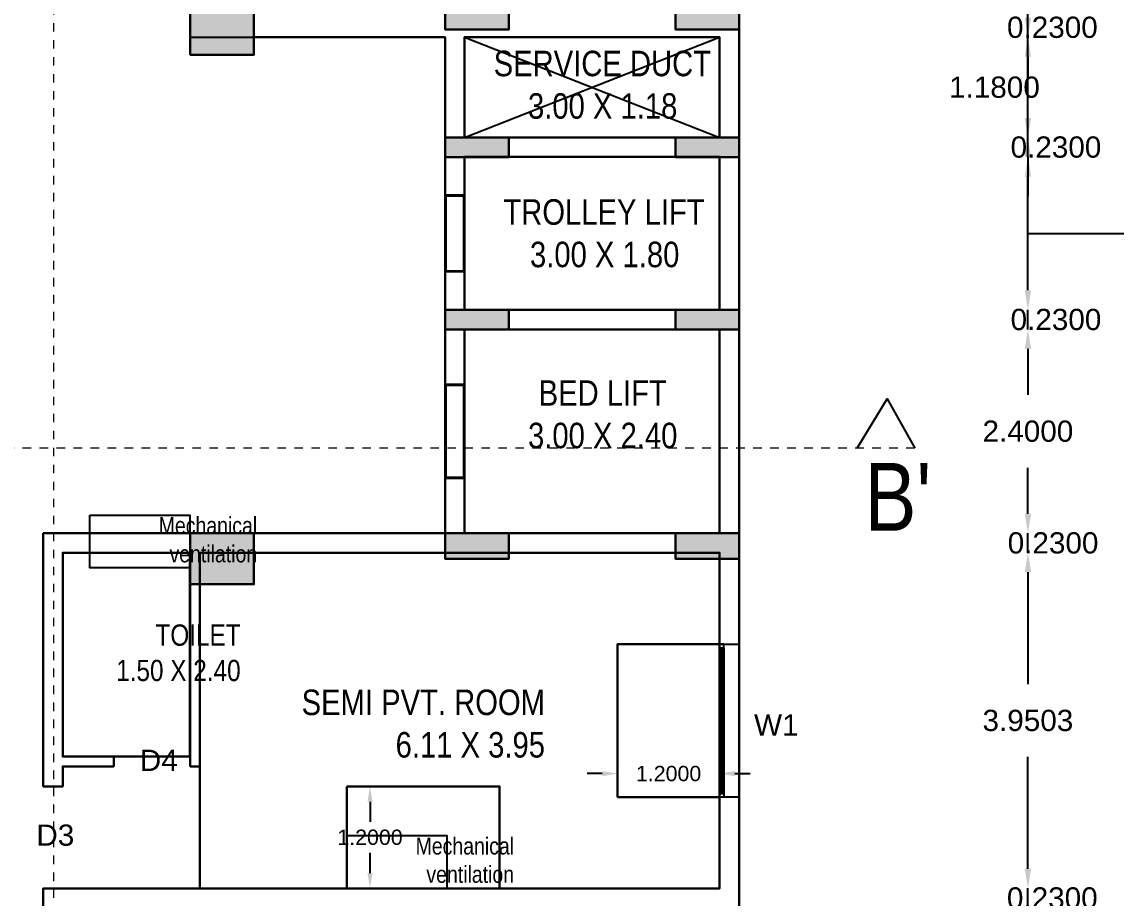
# Model space of a CAD drawing. Header units: metres. Extents: x -38 to 401, y 28 to 287.
# Drawn here: x 223.54 to 236.42, y 40.93 to 51.24 of the extents above; entities that cross this region are included whole.
import ezdxf

# ---------------------------------------------------------------- set-up
doc = ezdxf.new("R2010")
doc.units = ezdxf.units.M
doc.linetypes.add('CENTER', pattern=[2, 1.25, -0.25, 0.25, -0.25])
for name, color, linetype, lineweight in [('BLK_1_FLR_6_BLT_UP_AREA', 4, 'Continuous', 30), ('BLK_1_FLR_6_LIFT_1', 4, 'Continuous', 30), ('BLK_1_FLR_6_LIFT_2', 4, 'Continuous', 30), ('BLK_1_FLR_6_REGULAR_ROOM_12', 4, 'Continuous', 30), ('BLK_1_FLR_6_ROOM_12_LIGHT_VENTILATION_1', 7, 'Continuous', 30), ('BLK_1_FLR_6_ROOM_12_LIGHT_VENTILATION_2', 7, 'Continuous', 30), ('BLK_1_FLR_6_WC_BATH', 4, 'Continuous', 30), ('BLK_1_LVL_6_BLDG_FOOT_PRINT', 4, 'Continuous', 30), ('UCOLUMN', 6, 'Continuous', 30)]:
    doc.layers.add(name, color=color, linetype=linetype, lineweight=lineweight)
for name, color, linetype in [('BLK_1_FLR_6_BLT_UP_AREA_DEDUCT', 1, 'Continuous'), ('BLK_1_FLR_6_CARPET_AREA', 10, 'Continuous'), ('UBEAM', 1, 'Continuous'), ('UHATCH', 8, 'Continuous')]:
    doc.layers.add(name, color=color, linetype=linetype)
doc.styles.get("Standard").update_dxf_attribs({"font": 'arial.ttf'})
doc.dimstyles.get("Standard").update_dxf_attribs({"dimtxt": 0.18, "dimasz": 0.18, "dimexe": 0.18, "dimexo": 0.0625, "dimgap": 0.09, "dimtad": 0, "dimtih": 1, "dimtoh": 1, "dimdec": 4, "dimzin": 0, "dimdsep": 46, "dimtxsty": 'Standard', "dimcen": 0.09, "dimadec": 0, "dimazin": 0, "dimtfac": 1, "dimtdec": 4, "dimtofl": 0, "dimtmove": 0, "dimatfit": 3, "dimfxl": 0, "dimtolj": 1, "dimtzin": 0, "dimarcsym": 0})
doc.dimstyles.new('STANDARD$0', dxfattribs={"dimtxt": 7, "dimasz": 3, "dimexe": 3, "dimexo": 1, "dimgap": 1.5, "dimtad": 1, "dimdec": 1, "dimzin": 1, "dimdsep": 46, "dimlunit": 4, "dimtxsty": 'Standard', "dimblk": 'OBLIQUE', "dimcen": 0.09375, "dimdle": 1, "dimclrd": 8, "dimclre": 8, "dimclrt": 7, "dimadec": 1, "dimazin": 0, "dimtfac": 1, "dimtdec": 1, "dimtix": 1, "dimtmove": 2, "dimatfit": 3, "dimldrblk": 'ARCHTICK', "dimfxl": 0, "dimfrac": 2, "dimtolj": 1, "dimtzin": 0, "dimarcsym": 0})

# ---------------------------------------------------------------- blocks, each defined once
blk = doc.blocks.new('230 X 750')
at = {"layer": 'UHATCH', "linetype": 'Continuous'}
h = blk.add_hatch(color=256, dxfattribs=at)
h.dxf.hatch_style = 1
h.paths.add_polyline_path([(750, 0), (750, 230), (0, 230), (0, 0)])
at = {"layer": 'UCOLUMN', "linetype": 'Continuous'}
blk.add_lwpolyline([(0, 230), (0, 0), (750, 0), (750, 230)], close=True, dxfattribs=at)
blk = doc.blocks.new('A$C4CCF6BF3')
at = {"layer": 'UHATCH', "linetype": 'Continuous'}
h = blk.add_hatch(color=256, dxfattribs=at)
h.dxf.hatch_style = 1
h.paths.add_polyline_path([(750, 0), (750, 300), (0, 300), (0, 0)])
at = {"layer": 'UCOLUMN', "linetype": 'Continuous'}
blk.add_lwpolyline([(0, 300), (0, 0), (750, 0), (750, 300)], close=True, dxfattribs=at)
blk = doc.blocks.new('600X750')
at = {"layer": 'UHATCH', "linetype": 'Continuous'}
h = blk.add_hatch(color=256, dxfattribs=at)
h.dxf.hatch_style = 1
h.paths.add_polyline_path([(0, 600), (-750, 600), (-750, 0), (0, 0)])
at = {"layer": 'UCOLUMN', "linetype": 'Continuous'}
blk.add_lwpolyline([(0, 0), (-750, 0), (-750, 600), (0, 600)], close=True, dxfattribs=at)
blk = doc.blocks.new('ASDFSDFSDFDFD')
at = {"layer": 'UBEAM'}
for name, p in [('600X750', (-5710, 3003)), ('A$C4CCF6BF3', (-3460, 3302)), ('A$C4CCF6BF3', (-750, 3302)), ('230 X 750', (-3460, 1798)), ('230 X 750', (-750, 1798)), ('230 X 750', (-3460, -230)), ('230 X 750', (-750, -230)), ('600X750', (-5710, -3230)), ('A$C4CCF6BF3', (-3460, -2930)), ('A$C4CCF6BF3', (-750, -2930))]:
    blk.add_blockref(name, p, dxfattribs=at)
blk = doc.blocks.new('*D385')
at = {"color": 0, "lineweight": -2}
for p, q in [((235.378, 41.271), (235.378, 41.501)), ((235.378, 40.811), (235.378, 41.041)), ((235.378, 40.581), (235.378, 40.351))]:
    blk.add_line(p, q, dxfattribs=at)
at = {"color": 0}
for points in [[(235.34, 41.271), (235.416, 41.271), (235.378, 41.041)], [(235.34, 40.581), (235.416, 40.581), (235.378, 40.811)]]:
    blk.add_solid(points, dxfattribs=at)
at = {"layer": 'Defpoints', "color": 0}
for p in [(231.749, 41.041), (235.378, 41.041), (231.749, 40.811)]:
    blk.add_point(p, dxfattribs=at)
at = {"color": 0, "lineweight": 25, "insert": (235.665, 40.926), "char_height": 0.25, "attachment_point": 5}
blk.add_mtext('\\A1;0.2300', dxfattribs=at)
blk = doc.blocks.new('*D386')
at = {"color": 0, "lineweight": -2}
for p, q in [((235.378, 44.761), (235.378, 43.443)), ((235.378, 41.271), (235.378, 42.588))]:
    blk.add_line(p, q, dxfattribs=at)
at = {"color": 0}
for points in [[(235.34, 44.761), (235.416, 44.761), (235.378, 44.991)], [(235.34, 41.271), (235.416, 41.271), (235.378, 41.041)]]:
    blk.add_solid(points, dxfattribs=at)
at = {"layer": 'Defpoints', "color": 0}
for p in [(231.749, 44.991), (235.378, 44.991), (231.749, 41.041)]:
    blk.add_point(p, dxfattribs=at)
at = {"color": 0, "lineweight": 25, "insert": (235.378, 43.016), "char_height": 0.25, "attachment_point": 5}
blk.add_mtext('\\A1;3.9503', dxfattribs=at)
blk = doc.blocks.new('*D387')
at = {"color": 0, "lineweight": -2}
for p, q in [((235.378, 45.451), (235.378, 45.681)), ((235.378, 44.991), (235.378, 45.221)), ((235.378, 44.761), (235.378, 44.531))]:
    blk.add_line(p, q, dxfattribs=at)
at = {"color": 0}
for points in [[(235.34, 45.451), (235.416, 45.451), (235.378, 45.221)], [(235.34, 44.761), (235.416, 44.761), (235.378, 44.991)]]:
    blk.add_solid(points, dxfattribs=at)
at = {"layer": 'Defpoints', "color": 0}
for p in [(231.749, 45.221), (235.378, 45.221), (231.749, 44.991)]:
    blk.add_point(p, dxfattribs=at)
at = {"color": 0, "lineweight": 25, "insert": (235.674, 45.106), "char_height": 0.25, "attachment_point": 5}
blk.add_mtext('\\A1;0.2300', dxfattribs=at)
blk = doc.blocks.new('*D388')
at = {"color": 0, "lineweight": -2}
for p, q in [((235.378, 47.391), (235.378, 46.849)), ((235.378, 45.451), (235.378, 45.993))]:
    blk.add_line(p, q, dxfattribs=at)
at = {"color": 0}
for points in [[(235.34, 47.391), (235.416, 47.391), (235.378, 47.621)], [(235.34, 45.451), (235.416, 45.451), (235.378, 45.221)]]:
    blk.add_solid(points, dxfattribs=at)
at = {"layer": 'Defpoints', "color": 0}
for p in [(231.749, 47.621), (235.378, 47.621), (231.749, 45.221)]:
    blk.add_point(p, dxfattribs=at)
at = {"color": 0, "lineweight": 25, "insert": (235.378, 46.421), "char_height": 0.25, "attachment_point": 5}
blk.add_mtext('\\A1;2.4000', dxfattribs=at)
blk = doc.blocks.new('*D389')
at = {"color": 0, "lineweight": -2}
for p, q in [((235.378, 48.081), (235.378, 48.311)), ((235.378, 47.621), (235.378, 47.851)), ((235.378, 47.391), (235.378, 47.161))]:
    blk.add_line(p, q, dxfattribs=at)
at = {"color": 0}
for points in [[(235.34, 48.081), (235.416, 48.081), (235.378, 47.851)], [(235.34, 47.391), (235.416, 47.391), (235.378, 47.621)]]:
    blk.add_solid(points, dxfattribs=at)
at = {"layer": 'Defpoints', "color": 0}
for p in [(231.749, 47.851), (235.378, 47.851), (231.749, 47.621)]:
    blk.add_point(p, dxfattribs=at)
at = {"color": 0, "lineweight": 25, "insert": (235.708, 47.736), "char_height": 0.25, "attachment_point": 5}
blk.add_mtext('\\A1;0.2300', dxfattribs=at)
blk = doc.blocks.new('*D390')
at = {"color": 0, "lineweight": -2}
for p, q in [((235.378, 48.081), (235.378, 49.421)), ((235.378, 48.751), (236.218, 48.751)), ((236.218, 48.751), (236.818, 48.751))]:
    blk.add_line(p, q, dxfattribs=at)
at = {"color": 0}
for points in [[(235.34, 49.421), (235.416, 49.421), (235.378, 49.651)], [(235.34, 48.081), (235.416, 48.081), (235.378, 47.851)]]:
    blk.add_solid(points, dxfattribs=at)
at = {"layer": 'Defpoints', "color": 0}
for p in [(231.749, 49.651), (235.378, 49.651), (231.749, 47.851)]:
    blk.add_point(p, dxfattribs=at)
at = {"color": 0, "lineweight": 25, "insert": (237.625, 48.751), "char_height": 0.25, "attachment_point": 5}
blk.add_mtext('\\A1;1.8000', dxfattribs=at)
blk = doc.blocks.new('*D391')
at = {"color": 0, "lineweight": -2}
for p, q in [((235.378, 50.111), (235.378, 50.341)), ((235.378, 49.651), (235.378, 49.881)), ((235.378, 49.421), (235.378, 49.191))]:
    blk.add_line(p, q, dxfattribs=at)
at = {"color": 0}
for points in [[(235.34, 50.111), (235.416, 50.111), (235.378, 49.881)], [(235.34, 49.421), (235.416, 49.421), (235.378, 49.651)]]:
    blk.add_solid(points, dxfattribs=at)
at = {"layer": 'Defpoints', "color": 0}
for p in [(231.749, 49.881), (235.378, 49.881), (231.749, 49.651)]:
    blk.add_point(p, dxfattribs=at)
at = {"color": 0, "lineweight": 25, "insert": (235.708, 49.766), "char_height": 0.25, "attachment_point": 5}
blk.add_mtext('\\A1;0.2300', dxfattribs=at)
blk = doc.blocks.new('*D392')
at = {"color": 0, "lineweight": -2}
for p, q in [((235.378, 51.291), (235.378, 51.521)), ((235.378, 49.881), (235.378, 51.061)), ((235.378, 49.651), (235.378, 49.421))]:
    blk.add_line(p, q, dxfattribs=at)
at = {"color": 0}
for points in [[(235.34, 51.291), (235.416, 51.291), (235.378, 51.061)], [(235.34, 49.651), (235.416, 49.651), (235.378, 49.881)]]:
    blk.add_solid(points, dxfattribs=at)
at = {"layer": 'Defpoints', "color": 0}
for p in [(231.749, 51.061), (235.378, 51.061), (231.749, 49.881)]:
    blk.add_point(p, dxfattribs=at)
at = {"color": 0, "lineweight": 25, "insert": (234.984, 50.471), "char_height": 0.25, "attachment_point": 5}
blk.add_mtext('\\A1;1.1800', dxfattribs=at)
blk = doc.blocks.new('*D393')
at = {"color": 0, "lineweight": -2}
for p, q in [((235.378, 51.521), (235.378, 51.751)), ((235.378, 51.061), (235.378, 51.291)), ((235.378, 50.831), (235.378, 50.601))]:
    blk.add_line(p, q, dxfattribs=at)
at = {"color": 0}
for points in [[(235.34, 51.521), (235.416, 51.521), (235.378, 51.291)], [(235.34, 50.831), (235.416, 50.831), (235.378, 51.061)]]:
    blk.add_solid(points, dxfattribs=at)
at = {"layer": 'Defpoints', "color": 0}
for p in [(231.749, 51.291), (235.378, 51.291), (231.749, 51.061)]:
    blk.add_point(p, dxfattribs=at)
at = {"color": 0, "lineweight": 25, "insert": (235.666, 51.176), "char_height": 0.25, "attachment_point": 5}
blk.add_mtext('\\A1;0.2300', dxfattribs=at)
blk = doc.blocks.new('*D1051')
at = {"layer": 'BLK_1_FLR_6_ROOM_12_LIGHT_VENTILATION_1', "color": 0, "lineweight": -2}
for p, q in [((230.549, 42.178), (230.549, 42.571)), ((231.749, 42.178), (231.749, 42.571)), ((230.369, 42.391), (230.189, 42.391)), ((231.929, 42.391), (232.109, 42.391))]:
    blk.add_line(p, q, dxfattribs=at)
at = {"layer": 'BLK_1_FLR_6_ROOM_12_LIGHT_VENTILATION_1', "color": 0}
for points in [[(230.369, 42.421), (230.369, 42.361), (230.549, 42.391)], [(231.929, 42.421), (231.929, 42.361), (231.749, 42.391)]]:
    blk.add_solid(points, dxfattribs=at)
at = {"layer": 'Defpoints', "color": 0}
for p in [(231.749, 42.391), (230.549, 42.116), (231.749, 42.116)]:
    blk.add_point(p, dxfattribs=at)
at = {"layer": 'BLK_1_FLR_6_ROOM_12_LIGHT_VENTILATION_1', "color": 0, "lineweight": 30, "insert": (231.149, 42.391), "char_height": 0.18, "attachment_point": 5}
blk.add_mtext('\\A1;1.2000', dxfattribs=at)
blk = doc.blocks.new('*D1107')
at = {"layer": 'BLK_1_FLR_6_ROOM_12_LIGHT_VENTILATION_2', "color": 0, "lineweight": -2}
for p, q in [((227.423, 42.241), (227.815, 42.241)), ((227.635, 42.061), (227.635, 41.822)), ((227.635, 41.221), (227.635, 41.459)), ((227.423, 41.041), (227.815, 41.041))]:
    blk.add_line(p, q, dxfattribs=at)
at = {"layer": 'BLK_1_FLR_6_ROOM_12_LIGHT_VENTILATION_2', "color": 0}
for points in [[(227.605, 42.061), (227.665, 42.061), (227.635, 42.241)], [(227.605, 41.221), (227.665, 41.221), (227.635, 41.041)]]:
    blk.add_solid(points, dxfattribs=at)
at = {"layer": 'Defpoints', "color": 0}
for p in [(227.36, 42.241), (227.36, 41.041), (227.635, 41.041)]:
    blk.add_point(p, dxfattribs=at)
at = {"layer": 'BLK_1_FLR_6_ROOM_12_LIGHT_VENTILATION_2', "color": 0, "lineweight": 30, "insert": (227.635, 41.641), "char_height": 0.18, "attachment_point": 5}
blk.add_mtext('\\A1;1.2000', dxfattribs=at)

msp = doc.modelspace()

# ---------------------------------------------------------------- linework, layer by layer
at = {"linetype": 'CENTER', "lineweight": 20, "ltscale": 0.05}
msp.add_line((223.90985, 87.82706), (223.90985, 30.61232), dxfattribs=at)
at = {"color": 7, "lineweight": 25}
for p, q in [((231.97906, 43.91574), (231.97906, 52.12207)), ((225.51906, 51.29091), (225.51906, 51.06091)), ((225.51906, 51.06091), (228.51906, 51.06091)), ((228.51906, 51.06091), (228.51906, 49.20091)), ((228.74906, 51.06091), (231.74906, 49.88091)), ((228.74906, 49.88091), (231.74906, 51.06091)), ((228.74906, 49.20091), (228.74906, 49.65091)), ((228.74906, 49.65091), (231.74906, 49.65091)), ((231.74906, 49.65091), (231.74906, 47.85091)), ((228.51906, 49.20091), (228.74906, 49.20091)), ((228.74906, 48.30091), (228.51906, 48.30091)), ((228.51906, 48.30091), (228.51906, 46.97091)), ((228.74906, 47.85091), (228.74906, 48.30091)), ((231.74906, 47.85091), (228.74906, 47.85091)), ((228.74906, 46.97091), (228.74906, 47.62091)), ((228.74906, 47.62091), (231.74906, 47.62091)), ((231.74906, 47.62091), (231.74906, 45.22091)), ((228.51906, 46.97091), (228.74906, 46.97091)), ((228.74906, 45.87091), (228.51906, 45.87091)), ((228.51906, 45.87091), (228.51906, 45.22091)), ((228.74906, 45.22091), (228.74906, 45.87091)), ((228.51906, 45.22091), (223.78906, 45.22091)), ((223.78906, 45.22091), (223.78906, 42.24057)), ((231.74906, 45.22091), (228.74906, 45.22091)), ((224.01906, 42.59091), (224.01906, 44.99091)), ((224.01906, 44.99091), (225.51906, 44.99091)), ((225.51906, 44.99091), (225.51906, 42.47591)), ((225.63406, 42.47591), (225.63406, 44.99091)), ((225.63406, 44.99091), (231.74906, 44.99091)), ((231.74906, 44.99091), (231.74906, 43.91574)), ((231.74906, 43.91574), (231.97906, 43.91574)), ((231.97906, 42.11574), (231.97906, 43.91574)), ((231.74907, 42.13179), (231.74906, 43.87315)), ((231.76963, 42.15833), (231.76962, 43.87315)), ((231.77815, 42.15833), (231.77814, 43.87315)), ((231.80017, 43.87315), (231.80018, 42.13179)), ((224.61906, 42.59091), (224.01906, 42.59091)), ((224.61906, 42.47591), (224.61906, 42.59091)), ((224.01906, 42.24057), (224.01906, 42.47591)), ((224.01906, 42.47591), (224.61906, 42.47591)), ((225.51906, 42.47591), (225.63406, 42.47591)), ((223.78906, 42.24057), (224.01906, 42.24057)), ((231.74906, 42.11574), (231.74906, 41.04057)), ((231.97906, 42.11574), (231.74906, 42.11574)), ((231.97906, 40.49091), (231.97906, 42.11574)), ((231.74906, 41.04057), (223.78906, 41.04057)), ((223.78906, 41.04057), (223.78906, 40.81057))]:
    msp.add_line(p, q, dxfattribs=at)
for points in [[(228.74906, 49.88091), (231.74906, 49.88091), (231.74906, 51.06091), (228.74906, 51.06091)], [(228.51906, 48.30091), (228.74906, 48.30091), (228.74906, 49.20091), (228.51906, 49.20091)], [(228.52906, 48.31091), (228.73906, 48.31091), (228.73906, 49.19091), (228.52906, 49.19091)], [(228.51906, 45.87091), (228.74906, 45.87091), (228.74906, 46.97091), (228.51906, 46.97091)], [(228.52906, 45.88091), (228.73906, 45.88091), (228.73906, 46.96091), (228.52906, 46.96091)], [(224.33694, 45.43472), (225.51637, 45.43472), (225.51637, 44.8133), (224.33694, 44.8133)], [(231.74906, 43.87315), (231.80017, 43.87315), (231.80017, 43.91574), (231.74906, 43.91574)], [(231.74907, 42.15833), (231.80018, 42.15833), (231.80018, 42.11574), (231.74907, 42.11574)], [(227.36039, 41.66199), (228.53982, 41.66199), (228.53982, 41.04057), (227.36039, 41.04057)]]:
    msp.add_lwpolyline(points, close=True, dxfattribs=at)
msp.add_lwpolyline([(233.36978, 46.22091), (233.71963, 46.80378), (234.04575, 46.22091)], dxfattribs=at)
at = {"linetype": 'CENTER', "lineweight": 20, "ltscale": 0.05}
msp.add_lwpolyline([(234.04575, 46.22091), (207.68809, 46.22091)], dxfattribs=at)
at = {"layer": 'BLK_1_FLR_6_BLT_UP_AREA', "color": 12, "lineweight": 30}
msp.add_lwpolyline([(210.42905, 32.76079), (210.42905, 86.11091), (233.47905, 86.11091), (233.47905, 76.14091), (231.97905, 76.14091), (231.97905, 32.76079)], close=True, dxfattribs=at)
at = {"layer": 'BLK_1_FLR_6_BLT_UP_AREA_DEDUCT', "color": 12, "lineweight": 30}
msp.add_lwpolyline([(228.74905, 49.88091), (231.74905, 49.88091), (231.74905, 51.06091), (228.74905, 51.06091)], close=True, dxfattribs=at)
at = {"layer": 'BLK_1_FLR_6_CARPET_AREA', "color": 15, "linetype": 'Continuous', "lineweight": 30}
msp.add_lwpolyline([(225.51906, 51.45341), (225.51906, 50.85341), (226.26906, 50.85341), (226.26906, 51.06091), (228.51906, 51.06091), (228.51906, 45.22091), (223.78906, 45.22091), (223.78906, 42.24057), (224.01906, 42.24057), (224.01906, 42.47591), (224.61906, 42.47591), (224.61906, 42.59091), (224.01906, 42.59091), (224.01906, 44.99091), (225.51906, 44.99091), (225.51906, 42.47591), (225.63406, 42.47591), (225.63406, 44.62091), (226.26906, 44.62091), (226.26906, 44.99091), (228.51906, 44.99091), (228.51906, 44.92091), (229.26906, 44.92091), (229.26906, 44.99091), (231.22906, 44.99091), (231.22906, 44.92091), (231.74906, 44.92091), (231.74906, 41.04057), (223.78906, 41.04057), (223.78906, 40.81057)], dxfattribs=at)
at = {"layer": 'BLK_1_FLR_6_LIFT_1', "color": 30, "lineweight": 30}
msp.add_lwpolyline([(228.74905, 47.62091), (231.74905, 47.62091), (231.74905, 45.22091), (228.74905, 45.22091)], close=True, dxfattribs=at)
at = {"layer": 'BLK_1_FLR_6_LIFT_2', "color": 30, "lineweight": 30}
msp.add_lwpolyline([(228.74905, 47.85091), (231.74905, 47.85091), (231.74905, 49.65091), (228.74905, 49.65091)], close=True, dxfattribs=at)
at = {"layer": 'BLK_1_FLR_6_REGULAR_ROOM_12', "color": 2, "lineweight": 30}
msp.add_lwpolyline([(225.63406, 44.99091), (231.74906, 44.99091), (231.74906, 41.04057), (225.63406, 41.04057)], close=True, dxfattribs=at)
at = {"layer": 'BLK_1_FLR_6_ROOM_12_LIGHT_VENTILATION_1', "color": 2, "lineweight": 30}
msp.add_lwpolyline([(230.54905, 42.11574), (230.54905, 43.91574), (231.74905, 43.91574), (231.74905, 42.11574)], close=True, dxfattribs=at)
at = {"layer": 'BLK_1_FLR_6_ROOM_12_LIGHT_VENTILATION_2', "color": 2, "lineweight": 30}
msp.add_lwpolyline([(227.36039, 42.24057), (229.16039, 42.24057), (229.16039, 41.04057), (227.36039, 41.04057)], close=True, dxfattribs=at)
at = {"layer": 'BLK_1_FLR_6_WC_BATH', "color": 3, "linetype": 'Continuous', "lineweight": 30}
msp.add_lwpolyline([(224.01906, 42.59091), (225.51637, 42.59091), (225.51637, 44.99091), (224.01906, 44.99091)], close=True, dxfattribs=at)
at = {"layer": 'BLK_1_LVL_6_BLDG_FOOT_PRINT', "color": 1}
msp.add_lwpolyline([(210.42904, 32.76091), (210.42904, 86.10527), (233.47904, 86.11091), (233.47904, 76.14091), (231.97904, 76.14091), (231.97904, 32.76091)], close=True, dxfattribs=at)

# ---------------------------------------------------------------- block references
at = {"color": 7, "lineweight": 25, "xscale": 0.001, "yscale": 0.001, "zscale": 0.001}
msp.add_blockref('ASDFSDFSDFDFD', (231.97906, 47.85091), dxfattribs=at)
msp.add_blockref('ASDFSDFSDFDFD', (231.97906, 47.85091), dxfattribs=at)

# ---------------------------------------------------------------- texts
at = {"color": 7, "lineweight": 25}
for s, insert, char_height, width, attachment_point in [('{\\fArial Narrow|b0|i0|c0|p34;\\W0.65243; \\W1;SERVICE DUCT\\P{\\W4.875132; }3.00 X 1.18}', (229.02843, 50.90155), 0.3, 2.6607859, 1), ('{\\fArial Narrow|b0|i0|c0|p34;\\W3.42281; \\W1;TROLLEY LIFT\\P{\\W6.696901; }3.00 X 1.80}', (228.87806, 49.15327), 0.3, 3.0075524, 1), ('{\\fArial Narrow|b0|i0|c0|p34;\\W7.71819; \\W1;BED LIFT\\P{\\W6.406623; }3.00 X 2.40}', (228.88259, 47.02203), 0.3, 2.9520709, 1), ("{\\fArial Narrow|b0|i0|c0|p34;B'}", (233.4547, 46.04961), 0.8, 1.7202398, 1), ('{\\fArial Narrow|b0|i0|c0|p34;Mechanical\\Pventilation}', (226.30698, 44.87558), 0.2, 2.774038, 9), ('{\\fArial Narrow|b0|i0|c0|p34;TOILET\\P1.50 X 2.40}', (226.11257, 43.47702), 0.25, 2.774038, 9), ('{\\fArial Narrow|b0|i0|c0|p34;SEMI PVT. ROOM\\P6.11 X 3.95}', (229.69435, 42.57631), 0.3, 3.4838937, 9), ('{\\fArial Narrow|b0|i0|c0|p34;Mechanical\\Pventilation}', (229.33043, 41.10285), 0.2, 2.774038, 9)]:
    msp.add_mtext(s, dxfattribs=dict(at, insert=insert, char_height=char_height, width=width, attachment_point=attachment_point))
at = {"color": 7, "lineweight": 25, "char_height": 0.25, "attachment_point": 1}
for s, insert in [('W1', (232.1551, 43.08784)), ('D4', (224.92585, 42.67297)), ('D3', (223.7081, 41.79225))]:
    msp.add_mtext_dynamic_manual_height_columns(s, width=331.5310086, gutter_width=1000, heights=[0], dxfattribs=dict(at, insert=insert))

# ---------------------------------------------------------------- dimensions: what is measured, and where the dimension line sits
at = {"lineweight": 25}
for base, p1, p2, picture, middle in [((235.37791, 51.29091), (231.74906, 51.06091), (231.74906, 51.29091), '*D393', (235.66554, 51.17591)), ((235.37791, 51.06091), (231.74906, 49.88091), (231.74906, 51.06091), '*D392', (234.98382, 50.47091)), ((235.37791, 49.88091), (231.74906, 49.65091), (231.74906, 49.88091), '*D391', (235.70815, 49.76591)), ((235.37791, 47.85091), (231.74906, 47.62091), (231.74906, 47.85091), '*D389', (235.70815, 47.73591)), ((235.37791, 45.22091), (231.74906, 44.99091), (231.74906, 45.22091), '*D387', (235.67418, 45.10591)), ((235.37791, 41.04057), (231.74906, 40.81057), (231.74906, 41.04057), '*D385', (235.66529, 40.92557))]:
    dim = msp.add_linear_dim(base=base, p1=p1, p2=p2, angle=90, dimstyle='Standard', override={"dimscale": 1, "dimtxt": 0.25, "dimasz": 0.23, "dimgap": 0.3, "dimpost": '\\X', "dimse1": 1, "dimse2": 1, "dimtmove": 1, "dimfxl": 25.4}, dxfattribs=at)
    dim.commit()
    dim.dimension.update_dxf_attribs({"geometry": picture, "text_midpoint": middle, "dimtype": 128})
for base, p1, p2, picture, middle in [((235.37791, 49.65091), (231.74906, 47.85091), (231.74906, 49.65091), '*D390', (237.11848, 48.75091)), ((235.37791, 47.62091), (231.74906, 45.22091), (231.74906, 47.62091), '*D388', (235.37791, 46.42091)), ((235.37791, 44.99091), (231.74906, 41.04057), (231.74906, 44.99091), '*D386', (235.37791, 43.01574))]:
    dim = msp.add_linear_dim(base=base, p1=p1, p2=p2, angle=90, dimstyle='Standard', override={"dimscale": 1, "dimtxt": 0.25, "dimasz": 0.23, "dimgap": 0.3, "dimpost": '\\X', "dimse1": 1, "dimse2": 1, "dimtmove": 1, "dimfxl": 25.4}, dxfattribs=at)
    dim.commit()
    dim.dimension.update_dxf_attribs({"geometry": picture, "text_midpoint": middle})
at = {"layer": 'BLK_1_FLR_6_ROOM_12_LIGHT_VENTILATION_1', "color": 232, "lineweight": 30}
dim = msp.add_linear_dim(base=(231.74905, 42.39061), p1=(230.54905, 42.11574), p2=(231.74905, 42.11574), dimstyle='STANDARD$0', override={"dimtxt": 0.18, "dimasz": 0.18, "dimexe": 0.18, "dimexo": 0.0625, "dimgap": 0.09, "dimtad": 0, "dimtih": 1, "dimtoh": 1, "dimdec": 4, "dimzin": 0, "dimlunit": 2, "dimpost": '', "dimcen": 0.09, "dimdle": 0, "dimclrd": 0, "dimclre": 0, "dimclrt": 0, "dimadec": 0, "dimtdec": 4, "dimtix": 0, "dimtofl": 0, "dimtmove": 0, "dimfrac": 0}, dxfattribs=at)
dim.commit()
dim.dimension.update_dxf_attribs({"geometry": '*D1051', "text_midpoint": (231.14905, 42.39061)})
at = {"layer": 'BLK_1_FLR_6_ROOM_12_LIGHT_VENTILATION_2', "color": 232, "lineweight": 30}
dim = msp.add_linear_dim(base=(227.63526, 41.04057), p1=(227.36039, 42.24057), p2=(227.36039, 41.04057), angle=270, dimstyle='STANDARD$0', override={"dimtxt": 0.18, "dimasz": 0.18, "dimexe": 0.18, "dimexo": 0.0625, "dimgap": 0.09, "dimtad": 0, "dimtih": 1, "dimtoh": 1, "dimdec": 4, "dimzin": 0, "dimlunit": 2, "dimpost": '', "dimcen": 0.09, "dimdle": 0, "dimclrd": 0, "dimclre": 0, "dimclrt": 0, "dimadec": 0, "dimtdec": 4, "dimtix": 0, "dimtofl": 0, "dimtmove": 0, "dimfrac": 0}, dxfattribs=at)
dim.commit()
dim.dimension.update_dxf_attribs({"geometry": '*D1107', "text_midpoint": (227.63526, 41.64057)})

doc.saveas('drawing.dxf')
